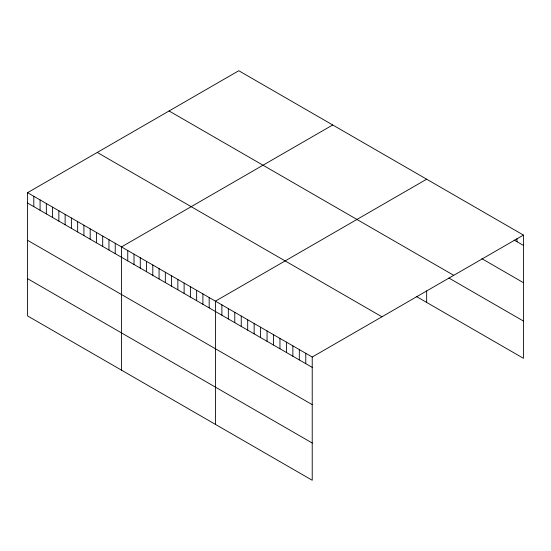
<?xml version="1.0" encoding="UTF-8"?>
<svg xmlns="http://www.w3.org/2000/svg" width="551" height="551" viewBox="0 0 551 551"><rect width="100%" height="100%" fill="white"/><g stroke="black" fill="none" stroke-linecap="round" stroke-linejoin="round"><path stroke-width="0.83" d="M27.55 192.685L312.224 357.034L312.224 480.265L27.55 315.916L27.55 192.685L238.776 70.735L523.45 235.084L523.45 358.315L416.225 296.41M332.721 124.967L121.489 246.917L121.489 370.148M426.66 179.206L215.434 301.156L215.434 424.387M312.224 357.034L523.45 235.084M514.131 240.057L523.45 245.436M481.87 258.681L523.45 282.691M169.074 110.978L453.742 275.328M448.886 278.021L523.45 321.068M97.258 152.441L381.926 316.791M27.55 203.037L312.224 367.386M27.55 240.284L312.224 404.641M27.55 278.661L312.224 443.018M516.996 238.528L516.996 241.71M426.66 290.845L426.66 302.437M305.771 353.315L305.771 363.66M299.317 349.589L299.317 359.941M292.863 345.863L292.863 356.215M286.41 342.137L286.41 352.488M279.956 338.41L279.956 348.762M273.51 334.684L273.51 345.036M267.056 330.958L267.056 341.31M260.602 327.232L260.602 337.584M254.149 323.506L254.149 333.858M247.695 319.787L247.695 330.132M241.242 316.06L241.242 326.412M234.788 312.334L234.788 322.686M228.341 308.608L228.341 318.96M221.888 304.882L221.888 315.234M209.173 297.54L209.173 307.892M202.906 293.924L202.906 304.276M196.645 290.308L196.645 300.66M190.384 286.692L190.384 297.044M184.117 283.076L184.117 293.428M177.856 279.46L177.856 289.812M171.595 275.844L171.595 286.196M165.334 272.228L165.334 282.58M159.067 268.613L159.067 278.964M152.806 264.997L152.806 275.348M146.545 261.381L146.545 271.733M140.278 257.765L140.278 268.117M134.017 254.149L134.017 264.501M127.756 250.533L127.756 260.885M115.228 243.308L115.228 253.653M108.967 239.692L108.967 250.037M102.706 236.076L102.706 246.421M96.439 232.46L96.439 242.805M90.178 228.844L90.178 239.189M83.917 225.228L83.917 235.573M77.65 221.612L77.65 231.957M71.389 217.996L71.389 228.348M65.128 214.38L65.128 224.732M58.861 210.764L58.861 221.116M52.6 207.148L52.6 217.5M46.339 203.533L46.339 213.884M40.078 199.917L40.078 210.268M33.811 196.301L33.811 206.653"/></g></svg>
